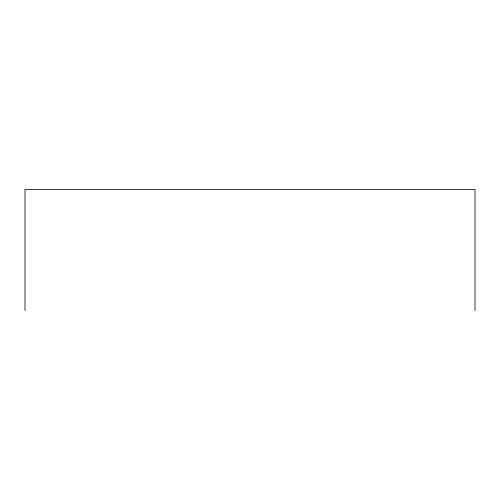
<?xml version="1.0" encoding="UTF-8"?>
<svg xmlns="http://www.w3.org/2000/svg" width="500" height="500" viewBox="0 0 500 500"><rect width="100%" height="100%" fill="white"/><g stroke="black" fill="none" stroke-linecap="round" stroke-linejoin="round"><path stroke-width="0.75" d="M475 310.613L475 189.387L25 189.387L25 310.613"/></g></svg>
